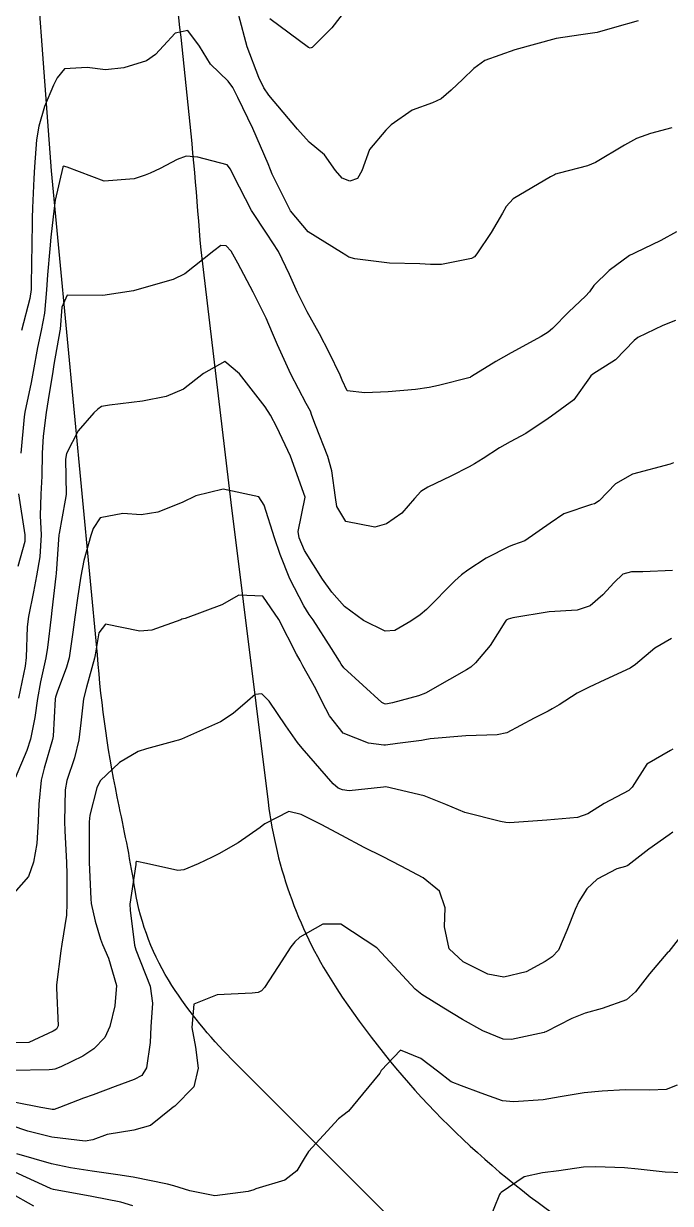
# Model space of a CAD drawing. Header units: metres. Extents: x 298520 to 308411, y 7433745 to 7450750.
# Drawn here: x 304405.2 to 304436.8, y 7439873.5 to 7439931.2 of the extents above; entities that cross this region are included whole.
import ezdxf

# ---------------------------------------------------------------- set-up
doc = ezdxf.new("R2010")
doc.units = ezdxf.units.M
doc.header["$LTSCALE"] = 10
for name, color, linetype in [('Curvas de Nivel 1m', 11, 'Continuous'), ('Curvas de Nivel 5m', 15, 'Continuous'), ('Vias Primárias', 230, 'Continuous')]:
    doc.layers.add(name, color=color, linetype=linetype)

msp = doc.modelspace()

# ---------------------------------------------------------------- linework, layer by layer
at = {"layer": 'Curvas de Nivel 1m', "flags": 128}
for points, elevation in [([(304421.064, 7439932.043), (304420.281, 7439931.021), (304419.331, 7439930.069), (304419.233, 7439930.034), (304419.137, 7439930.071), (304417.254, 7439931.471)], 757), ([(304435.255, 7439931.368), (304434.1, 7439931.038), (304433.246, 7439930.805), (304432.462, 7439930.69), (304431.242, 7439930.512), (304429.233, 7439929.95), (304427.767, 7439929.425), (304427.224, 7439929.043), (304426.682, 7439928.512), (304426.117, 7439927.981), (304425.636, 7439927.556), (304425.203, 7439927.356), (304424.207, 7439926.995), (304423.187, 7439926.276), (304423.056, 7439926.15), (304422.923, 7439926.023), (304422.129, 7439925.075), (304421.749, 7439924.034), (304421.543, 7439923.652), (304421.158, 7439923.529), (304420.788, 7439923.674), (304420.466, 7439924.05), (304419.931, 7439924.819), (304419.177, 7439925.437), (304418.607, 7439926.076), (304417.208, 7439927.734), (304416.965, 7439928.092), (304416.722, 7439928.59), (304416.147, 7439930.101), (304415.732, 7439931.629)], 756), ([(304437.131, 7439921.044), (304436.364, 7439920.622), (304435.115, 7439920.02), (304435.017, 7439919.979), (304434.839, 7439919.883), (304433.836, 7439919.162), (304433.098, 7439918.429), (304432.877, 7439918.12), (304432.689, 7439917.904), (304431.861, 7439917.133), (304431.069, 7439916.316), (304430.854, 7439916.135), (304430.509, 7439915.928), (304429.055, 7439915.126), (304428.307, 7439914.701), (304427.118, 7439913.969), (304427.069, 7439913.944), (304427.043, 7439913.929), (304425.494, 7439913.53), (304425.037, 7439913.438), (304424.37, 7439913.334), (304423.035, 7439913.225), (304421.895, 7439913.171), (304421.035, 7439913.271), (304420.788, 7439913.791), (304420.685, 7439914.045), (304420.146, 7439915.146), (304419.689, 7439916.061), (304419.079, 7439917.142), (304418.602, 7439918.075), (304418.214, 7439918.967), (304417.676, 7439920.084), (304417.126, 7439920.938), (304416.358, 7439922.098), (304415.47, 7439923.797), (304415.325, 7439924.108), (304415.165, 7439924.32), (304413.734, 7439924.697), (304413.169, 7439924.749), (304412.727, 7439924.585), (304411.89, 7439924.153), (304411.398, 7439923.92), (304411.159, 7439923.817), (304410.625, 7439923.636), (304409.156, 7439923.532), (304407.343, 7439924.208), (304407.163, 7439924.267), (304407.138, 7439924.236), (304407.131, 7439924.21), (304406.767, 7439922.593), (304406.709, 7439922.214), (304406.553, 7439920.784), (304406.501, 7439920.216), (304406.379, 7439918.938), (304406.337, 7439918.218), (304406.238, 7439917.062), (304406.077, 7439916.22), (304405.899, 7439915.383), (304405.684, 7439914.224), (304405.582, 7439913.68), (304405.28, 7439912.227), (304405.247, 7439912), (304405.087, 7439910.229)], 754), ([(304437.076, 7439916.704), (304436.469, 7439916.462), (304435.248, 7439915.877), (304435.061, 7439915.728), (304434.147, 7439914.794), (304433.045, 7439914.08), (304432.946, 7439913.999), (304432.881, 7439913.902), (304432.106, 7439912.835), (304431.024, 7439912.028), (304430.85, 7439911.923), (304429.765, 7439911.185), (304429.005, 7439910.774), (304428.475, 7439910.481), (304427.685, 7439909.963), (304427.259, 7439909.698), (304426.989, 7439909.557), (304426.103, 7439909.103), (304424.978, 7439908.552), (304424.638, 7439908.342), (304424.326, 7439908.006), (304423.7, 7439907.279), (304422.96, 7439906.759), (304422.383, 7439906.602), (304420.961, 7439906.872), (304420.528, 7439907.606), (304420.464, 7439908.048), (304420.29, 7439909.354), (304420.093, 7439910.053), (304419.487, 7439911.591), (304419.314, 7439912.066), (304419.234, 7439912.276), (304419.029, 7439912.652), (304418.284, 7439914.078), (304417.627, 7439915.514), (304417.388, 7439916.087), (304417.074, 7439916.821), (304416.446, 7439918.096), (304415.69, 7439919.521), (304415.356, 7439920.108), (304415.117, 7439920.36), (304414.853, 7439920.378), (304414.512, 7439920.119), (304413.101, 7439918.99), (304412.532, 7439918.712), (304411.094, 7439918.315), (304410.585, 7439918.168), (304409.09, 7439917.929), (304407.342, 7439917.956), (304407.084, 7439917.363), (304407.003, 7439916.281), (304406.994, 7439916.211), (304406.698, 7439914.563), (304406.64, 7439914.214), (304406.421, 7439912.824), (304406.321, 7439912.217), (304406.172, 7439911.052), (304406.119, 7439910.219), (304406.105, 7439909.095), (304406.066, 7439908.219), (304406.033, 7439907.149), (304406.069, 7439906.219), (304406.012, 7439905.144), (304405.852, 7439904.221), (304405.703, 7439903.434), (304405.452, 7439902.225), (304405.395, 7439901.725), (304405.342, 7439900.225), (304405.287, 7439899.807), (304404.976, 7439898.229)], 753), ([(304436.992, 7439909.744), (304436.825, 7439909.686), (304434.986, 7439909.186), (304434.155, 7439908.715), (304433.353, 7439907.896), (304433.126, 7439907.744), (304432.971, 7439907.702), (304431.624, 7439907.256), (304430.962, 7439906.803), (304429.711, 7439905.939), (304429.156, 7439905.74), (304428.949, 7439905.663), (304427.82, 7439905.081), (304426.931, 7439904.504), (304426.629, 7439904.273), (304426.299, 7439903.979), (304424.909, 7439902.572), (304424.599, 7439902.31), (304424.148, 7439902.008), (304423.359, 7439901.553), (304422.895, 7439901.522), (304421.828, 7439902.031), (304420.91, 7439902.713), (304420.288, 7439903.42), (304419.832, 7439904.056), (304418.944, 7439905.463), (304418.68, 7439906.073), (304418.633, 7439906.396), (304418.973, 7439908.07), (304418.262, 7439910.077), (304417.601, 7439911.497), (304417.282, 7439912.087), (304417.027, 7439912.485), (304415.773, 7439914.103), (304415.049, 7439914.71), (304414.007, 7439914.126), (304413.035, 7439913.351), (304412.186, 7439912.994), (304411.029, 7439912.76), (304409.412, 7439912.57), (304409.026, 7439912.5), (304408.841, 7439912.375), (304408.656, 7439912.194), (304407.891, 7439911.32), (304407.314, 7439910.207), (304407.273, 7439909.924), (304407.292, 7439908.207), (304407.258, 7439907.919), (304406.954, 7439906.297), (304406.943, 7439906.22), (304406.805, 7439904.331), (304406.794, 7439904.211), (304406.601, 7439902.518), (304406.563, 7439902.213), (304406.382, 7439900.714), (304406.312, 7439900.216), (304406.043, 7439899.036), (304405.899, 7439898.22), (304405.774, 7439897.29), (304405.553, 7439896.223), (304405.374, 7439895.675), (304404.804, 7439894.325)], 752), ([(304436.929, 7439904.482), (304435.481, 7439904.424), (304434.931, 7439904.424), (304434.512, 7439904.301), (304434.084, 7439903.888), (304433.524, 7439903.286), (304432.911, 7439902.756), (304432.27, 7439902.546), (304430.908, 7439902.466), (304429.13, 7439902.171), (304428.904, 7439902.108), (304428.808, 7439902.047), (304428.735, 7439901.952), (304428.027, 7439900.817), (304427.313, 7439899.966), (304427.084, 7439899.755), (304426.869, 7439899.618), (304426.032, 7439899.15), (304424.858, 7439898.48), (304424.516, 7439898.343), (304423.246, 7439898.016), (304422.921, 7439897.95), (304422.852, 7439897.956), (304422.73, 7439898.021), (304420.87, 7439899.723), (304420.737, 7439899.907), (304420.657, 7439900.043), (304420.26, 7439900.671), (304419.364, 7439902.063), (304419.176, 7439902.336), (304418.91, 7439902.745), (304418.234, 7439904.077), (304417.76, 7439905.262), (304417.489, 7439906.085), (304416.969, 7439907.676), (304416.718, 7439908.093), (304414.976, 7439908.464), (304413.644, 7439908.13), (304412.97, 7439907.801), (304411.781, 7439907.336), (304410.963, 7439907.209), (304410.065, 7439907.275), (304408.962, 7439907.055), (304408.614, 7439906.535), (304408.499, 7439906.195), (304408.168, 7439904.964), (304408.019, 7439904.199), (304407.87, 7439903.244), (304407.725, 7439902.202), (304407.631, 7439901.463), (304407.442, 7439900.204), (304407.321, 7439899.752), (304406.856, 7439898.527), (304406.78, 7439898.285), (304406.766, 7439898.211), (304406.666, 7439896.38), (304406.639, 7439896.212), (304406.216, 7439894.812), (304406.08, 7439894.217), (304405.964, 7439893.046), (304405.93, 7439892.219), (304405.861, 7439891.124), (304405.702, 7439890.221), (304405.458, 7439889.511), (304404.738, 7439888.699)], 751), ([(304404.973, 7439908.23), (304405.282, 7439906.227), (304405.273, 7439905.902), (304404.93, 7439904.671)], 754), ([(304436.944, 7439895.736), (304436.83, 7439895.675), (304435.687, 7439895), (304434.962, 7439893.878), (304434.801, 7439893.726), (304433.603, 7439893.084), (304432.79, 7439892.574), (304432.295, 7439892.398), (304430.786, 7439892.264), (304428.973, 7439892.135), (304428.785, 7439892.148), (304428.534, 7439892.204), (304426.79, 7439892.651), (304425.849, 7439893.039), (304424.798, 7439893.462), (304422.929, 7439893.892), (304422.802, 7439893.89), (304421.13, 7439893.706), (304420.8, 7439893.749), (304420.597, 7439893.839), (304420.351, 7439894.047), (304418.829, 7439895.79), (304418.602, 7439896.072), (304418.03, 7439896.889), (304417.226, 7439898.086), (304416.856, 7439898.446), (304416.541, 7439898.408), (304416.156, 7439898.097), (304415.457, 7439897.493), (304414.843, 7439897.085), (304412.933, 7439896.238), (304412.833, 7439896.197), (304412.791, 7439896.182), (304412.66, 7439896.142), (304411.223, 7439895.76), (304410.825, 7439895.632), (304409.898, 7439895.092), (304408.963, 7439894.188), (304408.8, 7439893.852), (304408.461, 7439892.519), (304408.431, 7439892.194), (304408.421, 7439890.531), (304408.43, 7439890.193), (304408.503, 7439888.425), (304408.526, 7439888.192), (304408.724, 7439887.32), (304408.979, 7439886.449), (304409.075, 7439886.185), (304409.371, 7439885.512), (304409.756, 7439884.174), (304409.677, 7439883.179), (304409.433, 7439882.178), (304409.195, 7439881.642), (304408.646, 7439881.079), (304408.117, 7439880.719), (304407.031, 7439880.206), (304406.745, 7439880.095), (304406.632, 7439880.071), (304406.475, 7439880.056), (304404.631, 7439880.02)], 749), ([(304436.944, 7439891.684), (304436.778, 7439891.543), (304435.782, 7439890.851), (304434.755, 7439890.051), (304434.639, 7439889.997), (304434.212, 7439889.885), (304433.26, 7439889.383), (304432.743, 7439888.908), (304432.358, 7439888.283), (304432.179, 7439887.906), (304431.766, 7439886.866), (304431.364, 7439885.913), (304431.046, 7439885.579), (304430.704, 7439885.352), (304429.775, 7439884.855), (304428.693, 7439884.592), (304427.914, 7439884.738), (304426.703, 7439885.336), (304426.014, 7439885.98), (304425.792, 7439887.053), (304425.828, 7439887.984), (304425.551, 7439888.798), (304424.747, 7439889.454), (304423.681, 7439890.011), (304422.76, 7439890.486), (304421.864, 7439890.931), (304420.775, 7439891.512), (304419.77, 7439892.055), (304419.11, 7439892.389), (304418.788, 7439892.548), (304418.179, 7439892.686), (304417.009, 7439892.088), (304416.881, 7439891.99), (304416.78, 7439891.908), (304415.708, 7439891.166), (304414.76, 7439890.621), (304414.429, 7439890.452), (304413.745, 7439890.13), (304413.056, 7439889.831), (304412.75, 7439889.805), (304411.22, 7439890.155), (304410.754, 7439890.254), (304410.708, 7439890.206), (304410.701, 7439890.161), (304410.698, 7439890.107), (304410.418, 7439888.165), (304410.425, 7439887.86), (304410.636, 7439886.161), (304410.709, 7439885.926), (304411.403, 7439884.153), (304411.515, 7439883.311), (304411.441, 7439882.152), (304411.407, 7439881.397), (304411.231, 7439880.154), (304410.999, 7439879.786), (304410.627, 7439879.579), (304409.689, 7439879.239), (304408.619, 7439878.84), (304408.15, 7439878.662), (304406.978, 7439878.206), (304406.706, 7439878.115), (304406.612, 7439878.117), (304406.532, 7439878.131), (304406.066, 7439878.218), (304404.828, 7439878.45)], 748), ([(304437.615, 7439886.95), (304436.756, 7439885.85), (304436.737, 7439885.825), (304436.712, 7439885.804), (304435.803, 7439884.757), (304435.121, 7439883.873), (304434.679, 7439883.487), (304433.504, 7439883.063), (304432.672, 7439882.833), (304432.017, 7439882.559), (304430.741, 7439881.919), (304430.686, 7439881.896), (304430.662, 7439881.885), (304429.063, 7439881.538), (304428.657, 7439881.556), (304427.657, 7439881.96), (304426.668, 7439882.518), (304425.766, 7439883.076), (304424.68, 7439883.738), (304424.36, 7439884.003), (304422.709, 7439885.78), (304422.485, 7439886.022), (304420.724, 7439887.174), (304419.846, 7439887.175), (304418.718, 7439886.542), (304418.469, 7439886.319), (304418.284, 7439886.074), (304417.665, 7439885.114), (304416.993, 7439884.087), (304416.845, 7439883.925), (304416.68, 7439883.846), (304416.392, 7439883.806), (304414.679, 7439883.722), (304413.533, 7439883.273), (304413.436, 7439882.132), (304413.619, 7439881.16), (304413.751, 7439880.129), (304413.534, 7439879.22), (304412.614, 7439878.283), (304412.531, 7439878.224), (304412.426, 7439878.142), (304411.425, 7439877.331), (304410.602, 7439877.097), (304409.307, 7439876.886), (304408.597, 7439876.63), (304408.223, 7439876.568), (304406.598, 7439876.765), (304405.422, 7439877.049), (304404.604, 7439877.333)], 747), ([(304437.166, 7439879.306), (304436.625, 7439879.101), (304435.828, 7439879.065), (304434.625, 7439879.082), (304433.503, 7439879.013), (304432.623, 7439878.931), (304431.446, 7439878.736), (304430.62, 7439878.592), (304429.159, 7439878.483), (304428.619, 7439878.543), (304427.58, 7439878.918), (304426.626, 7439879.272), (304426.113, 7439879.463), (304425.45, 7439879.988), (304424.642, 7439880.605), (304423.638, 7439881.02), (304422.703, 7439880.019), (304422.632, 7439879.888), (304421.786, 7439878.863), (304421.104, 7439878.035), (304420.828, 7439877.82), (304420.609, 7439877.66), (304419.145, 7439876.062), (304418.93, 7439875.722), (304418.579, 7439875.114), (304417.993, 7439874.655), (304416.565, 7439874.23), (304416.464, 7439874.192), (304416.195, 7439874.096), (304414.561, 7439873.885), (304413.337, 7439874.132), (304412.567, 7439874.385), (304412.248, 7439874.463), (304410.573, 7439874.8), (304409.832, 7439874.914), (304408.577, 7439875.1), (304407.518, 7439875.262), (304406.582, 7439875.452), (304404.881, 7439875.943)], 746), ([(304405.718, 7439873.386), (304404.561, 7439874.043)], 744)]:
    msp.add_lwpolyline(points, dxfattribs=dict(at, elevation=elevation))
at = {"layer": 'Curvas de Nivel 5m', "flags": 128}
for points, elevation in [([(304436.91, 7439926.129), (304435.853, 7439925.863), (304435.18, 7439925.615), (304434.582, 7439925.284), (304433.168, 7439924.436), (304432.787, 7439924.284), (304431.39, 7439923.918), (304431.217, 7439923.865), (304431.162, 7439923.841), (304430.975, 7439923.737), (304429.15, 7439922.667), (304428.809, 7439922.291), (304428.618, 7439921.955), (304428.078, 7439921.012), (304427.368, 7439919.967), (304427.25, 7439919.83), (304427.111, 7439919.746), (304425.637, 7439919.455), (304425.108, 7439919.455), (304424.586, 7439919.477), (304423.108, 7439919.51), (304421.413, 7439919.734), (304421.111, 7439919.815), (304420.976, 7439919.906), (304420.759, 7439920.045), (304419.128, 7439921.042), (304418.263, 7439922.079), (304417.374, 7439923.875), (304417.284, 7439924.089), (304417.166, 7439924.377), (304416.42, 7439926.098), (304415.697, 7439927.614), (304415.439, 7439928.108), (304415.216, 7439928.416), (304414.354, 7439929.253), (304413.82, 7439930.131), (304413.244, 7439930.904), (304412.621, 7439930.768), (304412.049, 7439930.152), (304411.665, 7439929.719), (304411.225, 7439929.417), (304410.113, 7439929.068), (304409.221, 7439928.976), (304408.333, 7439929.087), (304407.221, 7439929.022), (304406.854, 7439928.576), (304406.684, 7439928.215), (304406.245, 7439927.172), (304405.959, 7439926.222), (304405.847, 7439925.553), (304405.757, 7439924.224), (304405.726, 7439923.655), (304405.655, 7439922.225), (304405.641, 7439921.719), (304405.621, 7439920.225), (304405.608, 7439919.725), (304405.584, 7439918.225), (304405.531, 7439917.783), (304405.111, 7439916.23)], 755), ([(304436.893, 7439901.156), (304436.068, 7439900.679), (304435.119, 7439899.876), (304434.871, 7439899.711), (304433.632, 7439899.126), (304432.862, 7439898.779), (304432.278, 7439898.486), (304431.39, 7439897.915), (304431.06, 7439897.708), (304430.85, 7439897.603), (304430.17, 7439897.254), (304428.839, 7439896.547), (304428.358, 7439896.435), (304426.837, 7439896.394), (304425.087, 7439896.248), (304424.835, 7439896.195), (304424.672, 7439896.165), (304423.498, 7439896.013), (304422.91, 7439895.941), (304422.832, 7439895.94), (304422.081, 7439896.028), (304420.838, 7439896.519), (304420.163, 7439897.367), (304419.817, 7439898.056), (304419.494, 7439898.695), (304418.87, 7439899.826), (304418.736, 7439900.071), (304418.56, 7439900.391), (304417.692, 7439902.082), (304416.914, 7439903.222), (304415.742, 7439903.274), (304414.91, 7439902.801), (304413.123, 7439902.137), (304412.948, 7439902.093), (304412.902, 7439902.076), (304411.487, 7439901.561), (304410.893, 7439901.522), (304409.223, 7439901.86), (304408.892, 7439901.437), (304408.712, 7439900.355), (304408.68, 7439900.192), (304408.287, 7439898.768), (304408.152, 7439898.197), (304408.015, 7439897.024), (304407.922, 7439896.199), (304407.709, 7439895.312), (304407.329, 7439894.205), (304407.25, 7439893.754), (304407.224, 7439892.206), (304407.238, 7439891.743), (304407.314, 7439890.204), (304407.327, 7439889.625), (304407.33, 7439888.204), (304407.31, 7439887.621), (304407.085, 7439886.206), (304407.039, 7439885.876), (304406.829, 7439884.209), (304406.826, 7439884.064), (304406.915, 7439882.207), (304406.821, 7439882.048), (304406.659, 7439881.944), (304405.479, 7439881.394), (304404.65, 7439881.381)], 750), ([(304410.555, 7439873.399), (304409.969, 7439873.581), (304408.56, 7439873.853), (304406.685, 7439874.209), (304406.563, 7439874.234), (304406.53, 7439874.244), (304404.577, 7439875.152)], 745), ([(304437.407, 7439875.015), (304436.581, 7439875.048), (304435.259, 7439875.193), (304434.584, 7439875.268), (304433.167, 7439875.311), (304432.584, 7439875.287), (304431.382, 7439875.111), (304430.579, 7439875.012), (304429.686, 7439874.823), (304428.564, 7439874.047), (304428.512, 7439874.002), (304428.475, 7439873.951), (304427.919, 7439872.587)], 745)]:
    msp.add_lwpolyline(points, dxfattribs=dict(at, elevation=elevation))
at = {"layer": 'Vias Primárias'}
msp.add_lwpolyline([(304529.89, 7439749.95), (304530.052, 7439751.97, 0.177032), (304528.588, 7439757.249, -0.009186), (304518.87, 7439771.377), (304499.636, 7439794.12), (304487.707, 7439807.883), (304471.63, 7439825.145), (304460.216, 7439836.683), (304444.463, 7439851.699), (304427.032, 7439868.921), (304415.371, 7439880.592, -0.052824), (304412.469, 7439884.185, -0.10319), (304410.669, 7439888.849, 0.012343), (304409.892, 7439892.949, -0.034703), (304408.829, 7439900.352), (304406.58, 7439924.038), (304405.556, 7439937.874, -0.043837), (304405.683, 7439947.1, -0.052938), (304408.76, 7439961.745, -0.019091), (304411.655, 7439969.648), (304424.69, 7439998.58), (304429.933, 7440007.748)], format="xyb", dxfattribs=at)
at = {"layer": 'Vias Primárias', "elevation": 766.628}
msp.add_lwpolyline([(304434.033, 7440005.317), (304430.132, 7439997.447), (304422.609, 7439978.581), (304415.421, 7439961.454), (304412.93, 7439954.031, 0.070514), (304411.789, 7439947.86, 0.042627), (304412.331, 7439935.285, -0.013203), (304413.875, 7439920.171), (304415.353, 7439907.807), (304417.169, 7439893.145, 0.115123), (304420.528, 7439884.014, 0.09276), (304431.147, 7439872.991), (304445.395, 7439858.144), (304472.47, 7439831.873), (304496.534, 7439806.858), (304509.034, 7439792.27), (304525.364, 7439771.177, 0.001328), (304532.497, 7439762.013, -0.068862), (304536.123, 7439755.775, -0.134035), (304536.66, 7439751.416, -0.087442), (304536.177, 7439749.95, 0.108337)], format="xyb", dxfattribs=at)

doc.saveas('drawing.dxf')
